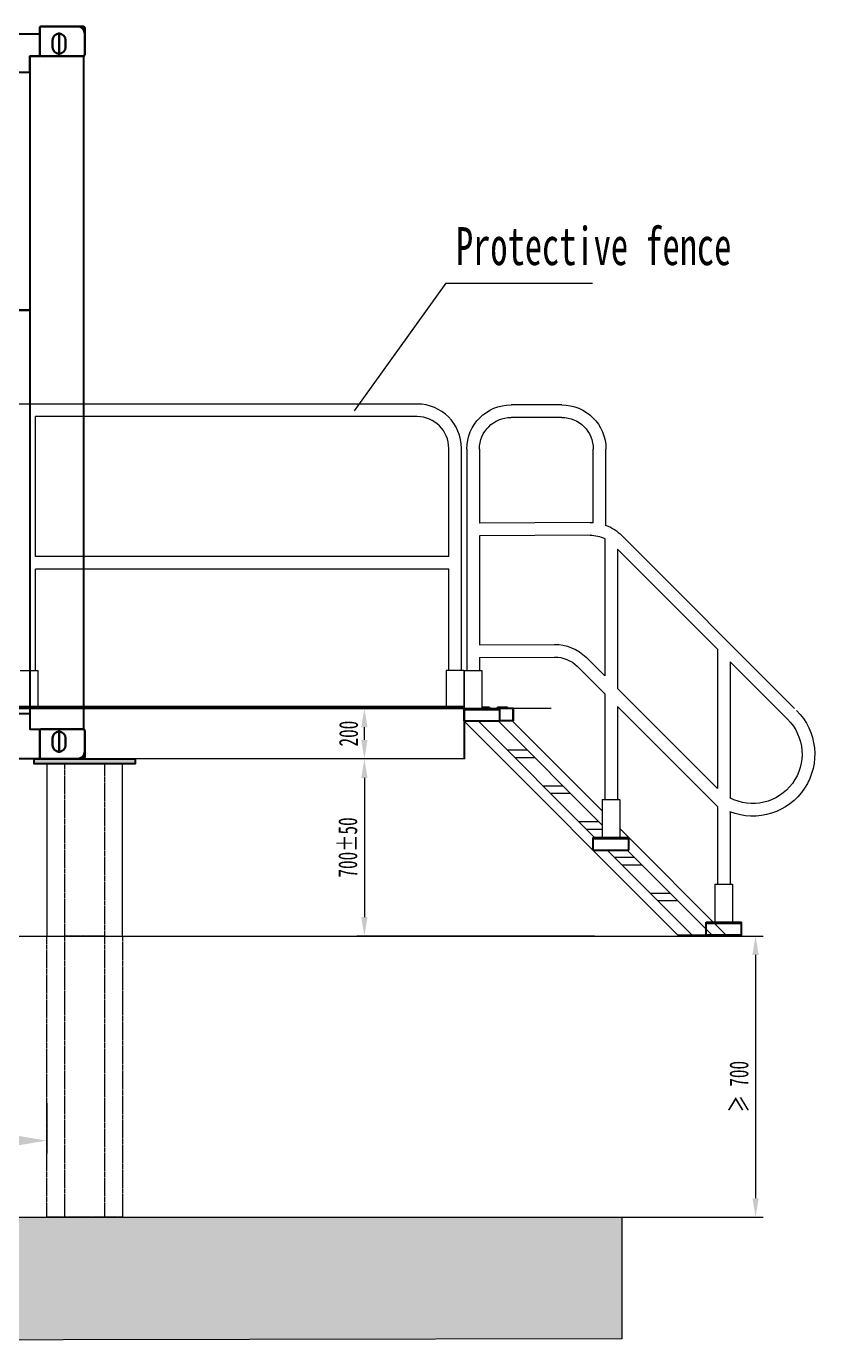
# Model space of a CAD drawing. Header units: millimetres. Extents: x 55614 to 110757, y -66981 to -47484.
# Drawn here: x 94298 to 97438, y -60617 to -55409 of the extents above; entities that cross this region are included whole.
import ezdxf

# ---------------------------------------------------------------- set-up
doc = ezdxf.new("R2010")
doc.units = ezdxf.units.MM
doc.linetypes.add('AM_ISO02W050', pattern=[7.5, 6, -1.5])
doc.layers.get('0').update_dxf_attribs({"lineweight": 15})
doc.layers.get('Defpoints').update_dxf_attribs({"lineweight": 15})
for name, color, linetype in [('02___PRT_ALL_AXES', 7, 'Continuous'), ('09_ALL_ROUNDS', 7, 'Continuous'), ('20_ALL_FEATURES', 7, 'Continuous'), ('SB', 43, 'Continuous')]:
    doc.layers.add(name, color=color, linetype=linetype)
doc.layers.add('AM_0', color=7, linetype='Continuous', lineweight=30)
doc.layers.add('THICK', color=7, linetype='Continuous', lineweight=0)
doc.styles.add('TH_GBDIM', font='romans.shx', dxfattribs={"width": 0.8, "bigfont": 'gbcbig.shx'})
doc.styles.add('标准', font='simsun.ttc', dxfattribs={"width": 0.667})
doc.dimstyles.new('TH_GBDIM', dxfattribs={"dimscale": 42, "dimtxt": 3, "dimasz": 3, "dimexe": 1.2, "dimexo": 0, "dimgap": 1, "dimtad": 1, "dimdec": 1, "dimlfac": -1.5, "dimdsep": 46, "dimtxsty": 'TH_GBDIM', "dimcen": 2.5, "dimclrd": 130, "dimclre": 130, "dimclrt": 3, "dimadec": 0, "dimazin": 2, "dimtfac": 0.714286, "dimtdec": 1, "dimtmove": 0, "dimatfit": 3, "dimfxl": 1, "dimtolj": 1, "dimtzin": 0, "dimlwd": -1, "dimlwe": -1, "dimarcsym": 0})

# ---------------------------------------------------------------- blocks, each defined once
blk = doc.blocks.new('*D1389')
at = {"color": 130, "ltscale": 2}
for p, q in [((96028.4, -58305.3), (95604.1, -58305.3)), ((95634.1, -58380.3), (95634.1, -58930.3)), ((96543.5, -59005.3), (95604.1, -59005.3))]:
    blk.add_line(p, q, dxfattribs=at)
at = {"color": 130}
for points in [[(95646.6, -58380.3), (95621.6, -58380.3), (95634.1, -58305.3)], [(95621.6, -58930.3), (95646.6, -58930.3), (95634.1, -59005.3)]]:
    blk.add_solid(points, dxfattribs=at)
at = {"layer": 'Defpoints', "color": 0}
for p in [(96028.4, -58305.3), (95634.1, -59005.3), (96543.5, -59005.3)]:
    blk.add_point(p, dxfattribs=at)
at = {"color": 3, "insert": (95568.7, -58655.3), "char_height": 75, "attachment_point": 5, "rotation": 90, "style": '标准'}
blk.add_mtext('\\A1;\\A1;700±50', dxfattribs=at)
blk = doc.blocks.new('*D1390')
at = {"color": 130, "ltscale": 2}
for p, q in [((96214.2, -59005.3), (97210.6, -59005.3)), ((97180.6, -59080.3), (97180.6, -60041.7)), ((96214.2, -60116.7), (97210.6, -60116.7))]:
    blk.add_line(p, q, dxfattribs=at)
at = {"color": 130}
for points in [[(97193.1, -59080.3), (97168.1, -59080.3), (97180.6, -59005.3)], [(97168.1, -60041.7), (97193.1, -60041.7), (97180.6, -60116.7)]]:
    blk.add_solid(points, dxfattribs=at)
at = {"layer": 'Defpoints', "color": 0}
for p in [(96214.2, -59005.3), (96214.2, -60116.7), (97180.6, -60116.7)]:
    blk.add_point(p, dxfattribs=at)
at = {"color": 3, "insert": (97115.7, -59601.1), "char_height": 75, "attachment_point": 5, "rotation": 90, "style": '标准'}
blk.add_mtext('\\A1;≥ 700', dxfattribs=at)
blk = doc.blocks.new('*D1391')
at = {"color": 130, "ltscale": 2}
for p, q in [((96028.4, -58105.2), (95604.1, -58105.2)), ((95634.1, -58230.3), (95634.1, -58180.2)), ((96028.4, -58305.3), (95604.1, -58305.3))]:
    blk.add_line(p, q, dxfattribs=at)
at = {"color": 130}
for points in [[(95646.6, -58180.2), (95621.6, -58180.2), (95634.1, -58105.2)], [(95621.6, -58230.3), (95646.6, -58230.3), (95634.1, -58305.3)]]:
    blk.add_solid(points, dxfattribs=at)
at = {"layer": 'Defpoints', "color": 0}
for p in [(95634.1, -58105.2), (96028.4, -58105.2), (96028.4, -58305.3)]:
    blk.add_point(p, dxfattribs=at)
at = {"color": 3, "insert": (95571.6, -58205.2), "char_height": 75, "attachment_point": 5, "rotation": 90, "style": '标准'}
blk.add_mtext('\\A1;\\A1;200', dxfattribs=at)
blk = doc.blocks.new('*D1412')
at = {"color": 130}
for p, q in [((93578.4, -59605.3), (93578.4, -59864.5)), ((94378.4, -59665.9), (94378.4, -59864.5)), ((93704.4, -59814.1), (94252.4, -59814.1))]:
    blk.add_line(p, q, dxfattribs=at)
for points in [[(93704.4, -59793.1), (93704.4, -59835.1), (93578.4, -59814.1)], [(94252.4, -59835.1), (94252.4, -59793.1), (94378.4, -59814.1)]]:
    blk.add_solid(points, dxfattribs=at)
at = {"layer": 'Defpoints', "color": 0}
for p in [(93578.4, -59605.3), (94378.4, -59665.9), (94378.4, -59814.1)]:
    blk.add_point(p, dxfattribs=at)
at = {"color": 3, "insert": (93978.4, -59709.1), "char_height": 126, "attachment_point": 5, "style": '标准'}
blk.add_mtext('\\A1;\\A1;800', dxfattribs=at)
blk = doc.blocks.new('gfdgdsg')
at = {"color": 7, "linetype": 'Continuous'}
for p, q in [((565682.9, -304354.5), (565882.9, -304354.5)), ((565682.9, -304404.5), (565882.9, -304404.5)), ((565507.9, -304832.7), (565507.9, -304529.5)), ((565557.9, -304821.7), (565557.9, -304529.5)), ((566007.9, -304529.5), (566007.9, -304823)), ((566057.9, -304529.5), (566057.9, -305404.5)), ((566057.9, -304529.5), (566057.9, -305404.5)), ((565570.3, -304820.1), (566007.9, -304823)), ((564762.3, -305554.5), (565445.4, -304871.4)), ((565512.8, -304884.2), (565512.8, -305426.2)), ((565570, -304870.1), (566007.9, -304873)), ((566007.9, -304873), (566007.9, -305303.6)), ((565067.3, -305320.1), (565462.8, -304924.7)), ((565462.8, -304924.7), (565462.8, -305476.2)), ((566007.9, -305303.6), (565711.1, -305301.6)), ((565067.3, -305320.1), (565067.3, -305871.7)), ((565586.2, -305352.8), (565512.8, -305426.2)), ((566007.9, -305353.6), (565710.7, -305351.6)), ((566007.9, -305353.6), (566007.9, -305404.5)), ((564789.7, -305597.8), (565017.3, -305370.1)), ((565017.3, -305370.1), (565017.3, -305908.8)), ((565621.5, -305388.2), (565512.8, -305496.9)), ((565997.9, -305404.5), (565997.9, -305554.5)), ((566067.9, -305404.5), (565997.9, -305404.5)), ((566067.9, -305404.5), (566067.9, -305554.5)), ((566067.9, -305404.5), (566067.9, -305554.5)), ((565462.8, -305476.2), (565067.3, -305871.7)), ((565512.8, -305496.9), (565512.8, -305914.7)), ((565462.8, -305546.9), (565067.3, -305942.4)), ((565462.8, -305546.9), (565462.8, -305914.7)), ((565872.9, -305558.5), (565872.9, -305604.5)), ((565876.9, -305554.5), (565876.9, -305557.5)), ((565876.9, -305558.5), (565876.9, -305600.5)), ((565872.9, -305604.5), (565875.9, -305604.5)), ((565898.4, -305719.1), (565820, -305719.1)), ((565868.4, -305749.1), (565790, -305749.1)), ((565757, -305860.5), (565678.6, -305860.5)), ((565452.8, -305914.7), (565452.8, -306064.7)), ((565522.8, -305914.7), (565452.8, -305914.7)), ((565522.8, -305914.7), (565522.8, -306064.7)), ((565727, -305890.5), (565648.6, -305890.5)), ((565017.3, -305963.6), (565017.3, -306249.5)), ((565067.3, -305942.4), (565067.3, -306249.5)), ((565585.6, -306031.9), (565522.8, -306031.9)), ((565615.6, -306001.9), (565537.2, -306001.9)), ((565474.2, -306143.3), (565395.7, -306143.3)), ((565444.2, -306173.3), (565365.7, -306173.3)), ((565007.3, -306249.5), (565007.3, -306399.5)), ((565077.3, -306249.5), (565007.3, -306249.5)), ((565077.3, -306249.5), (565077.3, -306399.5)), ((565332.8, -306284.8), (565254.3, -306284.8)), ((565302.8, -306314.8), (565224.3, -306314.8)), ((564972.3, -306449.5), (564972.3, -306454.5)), ((565224.6, -306449.5), (564972.3, -306449.5)), ((564972.3, -306454.5), (565219.6, -306454.5))]:
    blk.add_line(p, q, dxfattribs=at)
at = {"color": 3, "linetype": 'Continuous'}
for p, q in [((565875.9, -305558.5), (565875.9, -305604.5)), ((565219.6, -306454.5), (566069.6, -305604.5)), ((565522.8, -305959.7), (565878, -305604.5)), ((565522.8, -306016.3), (565934.6, -305604.5)), ((565552.8, -306064.7), (566013, -305604.5)), ((565927.9, -305604.5), (565880.9, -305604.5)), ((565028, -306454.5), (565452.8, -306029.7)), ((565084.6, -306454.5), (565424.4, -306114.7)), ((565163, -306454.5), (565502.8, -306114.7))]:
    blk.add_line(p, q, dxfattribs=at)
at = {"color": 7, "linetype": 'Continuous'}
for centre, radius, start, end in [((565682.9, -304529.5), 175, 90, 180), ((565882.9, -304529.5), 175, 0, 90), ((565682.9, -304529.5), 125, 90, 180), ((565882.9, -304529.5), 125, 0, 90), ((565569.2, -304995.1), 175, 110.6584, 135), ((565569.2, -304995.1), 175, 89.6188, 93.7114), ((565569.2, -304995.1), 125, 89.6188, 116.9307), ((565709.9, -305476.6), 175, 89.6188, 135), ((565709.9, -305476.6), 125, 89.6188, 135), ((564927.6, -305735.7), 245, 135, 291.5182), ((565876.9, -305558.5), 4, 90, 180), ((564927.6, -305735.7), 195, 135, 297.5756)]:
    blk.add_arc(centre, radius, start, end, dxfattribs=at)
at = {"color": 3, "linetype": 'Continuous'}
blk.add_arc((565876.9, -305558.5), 1, 90, 180, dxfattribs=at)
at = {"layer": '02___PRT_ALL_AXES', "color": 7, "linetype": 'Continuous'}
for p, q in [((565895.4, -305554.5), (565895.4, -305553.5)), ((565910.4, -305554.5), (565910.4, -305553.5)), ((565927.9, -305604.5), (565927.9, -305554.5)), ((566067.9, -305554.5), (565927.9, -305554.5)), ((566067.9, -305558.5), (565927.9, -305558.5)), ((565936.9, -305554.5), (565936.9, -305553.5)), ((565938.4, -305554.5), (565938.4, -305553.5)), ((565966.2, -305554.5), (565966.2, -305553.5)), ((565981.2, -305554.5), (565981.2, -305553.5)), ((566067.9, -305604.5), (566067.9, -305554.5)), ((566067.9, -305604.5), (566067.9, -305554.5)), ((566067.9, -305604.5), (565927.9, -305604.5)), ((565417.8, -306114.7), (565417.8, -306064.7)), ((565557.8, -306064.7), (565417.8, -306064.7)), ((565557.8, -306068.7), (565417.8, -306068.7)), ((565557.8, -306114.7), (565557.8, -306064.7)), ((565557.8, -306114.7), (565417.8, -306114.7)), ((564972.3, -306449.5), (564972.3, -306399.5)), ((565112.3, -306399.5), (564972.3, -306399.5)), ((565112.3, -306403.5), (564972.3, -306403.5)), ((565112.3, -306449.5), (565112.3, -306399.5)), ((565112.3, -306449.5), (564972.3, -306449.5))]:
    blk.add_line(p, q, dxfattribs=at)
at = {"layer": '09_ALL_ROUNDS', "color": 7, "linetype": 'Continuous'}
for p, q in [((565897.5, -305551.5), (565908.4, -305551.5)), ((565908.4, -305551.5), (565934.9, -305551.5)), ((565934.9, -305551.5), (565936.4, -305551.5)), ((565968.2, -305551.5), (565979.2, -305551.5)), ((565979.2, -305551.5), (565997.9, -305551.5))]:
    blk.add_line(p, q, dxfattribs=at)
for centre, start, end in [((565897.4, -305553.5), 90, 180), ((565908.4, -305553.5), 0, 90), ((565934.9, -305553.5), 0, 90), ((565936.4, -305553.5), 0, 90), ((565968.2, -305553.5), 90, 180), ((565979.2, -305553.5), 0, 90)]:
    blk.add_arc(centre, 2, start, end, dxfattribs=at)
at = {"layer": '20_ALL_FEATURES', "color": 7, "linetype": 'Continuous'}
for p, q in [((565872.9, -305604.5), (565872.9, -305554.5)), ((565872.9, -305554.5), (565927.9, -305554.5)), ((565872.9, -305604.5), (565927.9, -305604.5))]:
    blk.add_line(p, q, dxfattribs=at)
blk = doc.blocks.new('y65iu76u67u6')
at = {"color": 7, "linetype": 'Continuous'}
for p, q in [((945969.3, -88535.7), (937281.3, -88535.7)), ((945969.3, -88585.7), (944460.3, -88585.7)), ((944460.3, -89138.7), (944460.3, -88585.7)), ((946094.3, -89138.7), (946094.3, -88710.7)), ((946144.3, -89588.7), (946144.3, -88710.7)), ((946094.3, -89138.7), (944460.3, -89138.7)), ((946094.3, -89188.7), (944460.3, -89188.7)), ((944460.3, -89588.7), (944460.3, -89188.7)), ((946094.3, -89588.7), (946094.3, -89188.7)), ((944400.3, -89588.7), (944470.3, -89588.7)), ((944470.3, -89738.7), (944470.3, -89588.7)), ((946154.3, -89588.7), (946084.3, -89588.7)), ((946084.3, -89588.7), (946084.3, -89738.7)), ((946154.3, -89588.7), (946154.3, -89738.7))]:
    blk.add_line(p, q, dxfattribs=at)
for radius in [175, 125]:
    blk.add_arc((945969.3, -88710.7), radius, 0, 90, dxfattribs=at)
at = {"layer": '02___PRT_ALL_AXES', "color": 7, "linetype": 'Continuous'}
blk.add_line((946154.3, -89738.7), (937096.3, -89738.7), dxfattribs=at)
blk = doc.blocks.new('RY76UI67U656')
at = {"layer": 'AM_0'}
for p, q in [((37631, -89127.3), (37631, -89216.3)), ((37631, -91975.3), (37631, -91886.3))]:
    blk.add_line(p, q, dxfattribs=at)
for points in [[(37726.5, -89221.3, 0.414214), (37732.5, -89215.3), (37732.5, -89109.3, 0.414214), (37726.5, -89103.3), (37560.5, -89103.3, 0.414214), (37554.5, -89109.3), (37554.5, -89215.3, 0.414214), (37560.5, -89221.3)], [(37656.5, -89157.3, 1), (37605.5, -89157.3), (37605.5, -89185.8, 1), (37656.5, -89185.8)], [(37726.5, -91881.3, -0.414214), (37732.5, -91887.3), (37732.5, -91993.3, -0.414214), (37726.5, -91999.3), (37560.5, -91999.3, -0.414214), (37554.5, -91993.3), (37554.5, -91887.3, -0.414214), (37560.5, -91881.3)], [(37656.5, -91945.3, -1), (37605.5, -91945.3), (37605.5, -91916.8, -1), (37656.5, -91916.8)]]:
    blk.add_lwpolyline(points, format="xyb", close=True, dxfattribs=at)
for centre, start, end in [((37702.5, -89133.3), 0, 90), ((37702.5, -91969.3), 270, 0)]:
    blk.add_arc(centre, 30, start, end, dxfattribs=at)
at = {"layer": 'THICK', "lineweight": -3}
for points in [[(37515.5, -89284.3), (37515.5, -89221.3), (37554.5, -89221.3), (37554.5, -89134.3), (31852.5, -89134.3), (31852.5, -89221.3), (31828.5, -89221.3), (31828.5, -89284.3)], [(37728.5, -89221.3), (37515.5, -89221.3), (37515.5, -91881.3), (37728.5, -91881.3)], [(37515.5, -91819.3), (37515.5, -91881.3), (37554.5, -91881.3), (37554.5, -91999.3), (31852.5, -91999.3), (31852.5, -91881.3), (31828.5, -91881.3), (31828.5, -91819.3)]]:
    blk.add_lwpolyline(points, close=True, dxfattribs=at)
blk.add_lwpolyline([(37436, -90224.5), (37515.5, -90224.5), (37515.5, -90226), (37436.3, -90226)], dxfattribs=at)

msp = doc.modelspace()

# ---------------------------------------------------------------- hatches: boundary and pattern name
at = {"lineweight": 25}
h = msp.add_hatch(color=1, dxfattribs=at)
h.dxf.hatch_style = 1
h.paths.add_polyline_path([(94328.381, -58305.26), (94728.418, -58305.26), (94728.418, -58325.272), (94328.381, -58325.272)])
h = msp.add_hatch()
h.set_pattern_fill('CONCRE', color=256, scale=10)
h.set_pattern_definition([(0, (-4141, -30622.47), (254, 254), [31.75, -222.25]), (90, (-4141, -30622.47), (-254, 254), [31.75, -222.25]), (135, (-4109.25, -30622.47), (-254, 0), [44.9013, -314.309]), (0, (-4109.25, -30479.6), (254, 254), [31.75, -222.25]), (45, (-4093.37, -30495.47), (0, 254), [22.4506, -336.7596]), (135, (-4093.37, -30495.47), (-254, 0), [22.4506, -336.7596]), (0, (-4014, -30416.1), (254, 254), [44.9013, -209.0987]), (45, (-4014, -30416.1), (0, 254), [31.75, -327.46025]), (135, (-3969.1, -30416.1), (-254, 0), [31.75, -327.46025]), (90, (-3966.37, -30558.97), (-254, 254), [31.75, -222.25]), (45, (-3966.37, -30558.97), (0, 254), [22.4506, -336.7596]), (135, (-3950.5, -30543.1), (-254, 0), [22.4506, -336.7596]), (0, (-4109.25, -30558.97), (254, 254), [15.875, -212.725]), (0, (-3918.75, -30495.47), (254, 254), [15.875, -212.725]), (90, (-3998.12, -30463.72), (-254, 254), [15.875, -212.725]), (135, (-3966.37, -30606.6), (-254, 0), [22.4506, -336.7596]), (135, (-4077.5, -30431.97), (-254, 0), [22.4506, -336.7596]), (45, (-4021.93, -30539.13), (0, 254), [22.4506, -336.7596]), (90, (-4053.68, -30590.72), (-254, 254), [3.96875, -250.03125]), (90, (-4041.78, -30483.57), (-254, 254), [3.96875, -250.03125]), (90, (-3922.72, -30439.9), (-254, 254), [3.96875, -250.03125]), (90, (-3918.75, -30574.85), (-254, 254), [3.96875, -250.03125])])
h.paths.add_polyline_path([(86346.522, -60116.75), (96652.173, -60116.738), (96652.228, -60597.508), (86346.522, -60616.775)])

# ---------------------------------------------------------------- linework, layer by layer
at = {"color": 0}
for p, q in [((94200.832, -58105.235), (96372.588, -58105.235)), ((96652.228, -60116.762), (96652.228, -60597.508))]:
    msp.add_line(p, q, dxfattribs=at)
at = {"color": 0, "lineweight": 25}
for p, q in [((96028.368, -58105.235), (96028.368, -58305.26)), ((96028.379, -58105.546), (96028.368, -58305.571))]:
    msp.add_line(p, q, dxfattribs=at)
msp.add_line((85327.63, -59005.26), (97097.387, -59005.26))
for points in [[(86970.368, -58105.235), (96028.951, -58105.546), (96028.368, -58305.26), (86970.368, -58305.26)], [(86346.522, -60116.75), (96652.173, -60116.738), (96652.228, -60597.508), (86346.522, -60616.775)]]:
    msp.add_lwpolyline(points, close=True)
at = {"color": 6, "lineweight": 25}
msp.add_lwpolyline([(86990.368, -58105.235), (96028.951, -58105.235), (96028.951, -58099.199), (86990.368, -58099.199)], close=True, dxfattribs=at)
at = {"color": 1, "lineweight": 25}
msp.add_lwpolyline([(94328.381, -58305.26), (94728.418, -58305.26), (94728.418, -58325.272), (94328.381, -58325.272)], close=True, dxfattribs=at)
at = {"color": 3}
msp.add_lwpolyline([(94678.385, -58325.272), (94378.381, -58325.272), (94378.381, -59005.272), (94678.385, -59005.272)], close=True, dxfattribs=at)
at = {"linetype": 'AM_ISO02W050'}
for points in [[(94608.385, -58325.272), (94448.381, -58325.272), (94448.381, -59005.272), (94608.385, -59005.272)], [(94608.385, -59005.272), (94448.381, -59005.272), (94448.381, -60116.75), (94608.385, -60116.75)]]:
    msp.add_lwpolyline(points, close=True, dxfattribs=at)
at = {"color": 3, "linetype": 'AM_ISO02W050'}
msp.add_lwpolyline([(94678.385, -59005.272), (94678.385, -60116.75), (94378.381, -60116.75), (94378.381, -59005.272)], dxfattribs=at)

# ---------------------------------------------------------------- block references
at = {"layer": 'THICK', "lineweight": -3}
for name, p in [('RY76UI67U656', (56795.929, 33694.033)), ('y65iu76u67u6', (-850126.492, 31633.455))]:
    msp.add_blockref(name, p, dxfattribs=at)
at = {"layer": 'THICK', "xscale": -1}
msp.add_blockref('gfdgdsg', (662096.9, 247449.232), dxfattribs=at)

# ---------------------------------------------------------------- texts
at = {"layer": 'SB', "color": 1, "ltscale": 20, "insert": (95995.924, -56203.044), "char_height": 150, "attachment_point": 1, "style": '标准', "bg_fill": 2}
msp.add_mtext('Protective fence', dxfattribs=at)

# ---------------------------------------------------------------- dimensions: what is measured, and where the dimension line sits
at = {"ltscale": 2}
for base, p1, p2, text, picture, middle in [((95634.115, -58105.235), (96028.368, -58305.26), (96028.368, -58105.235), '\\A1;<>', '*D1391', (95634.115, -58205.248)), ((97180.552, -60116.738), (96214.178, -59005.26), (96214.178, -60116.738), '≥ 700', '*D1390', (97180.552, -59601.102))]:
    dim = msp.add_linear_dim(base=base, p1=p1, p2=p2, angle=90, text=text, dimstyle='TH_GBDIM', override={"dimscale": 25, "dimtxsty": '标准'}, dxfattribs=at)
    dim.commit()
    dim.dimension.update_dxf_attribs({"geometry": picture, "text_midpoint": middle, "dimtype": 160})
dim = msp.add_linear_dim(base=(95634.115, -59005.26), p1=(96028.368, -58305.26), p2=(96543.499, -59005.26), angle=90, text='\\A1;<>±50', dimstyle='TH_GBDIM', override={"dimscale": 25, "dimtxsty": '标准'}, dxfattribs=at)
dim.commit()
dim.dimension.update_dxf_attribs({"geometry": '*D1389', "text_midpoint": (95568.682, -58655.26)})
dim = msp.add_linear_dim(base=(94378.381, -59814.099), p1=(93578.374, -59605.273), p2=(94378.381, -59665.906), text='\\A1;<>', dimstyle='TH_GBDIM', override={"dimtxsty": '标准'})
dim.commit()
dim.dimension.update_dxf_attribs({"geometry": '*D1412', "text_midpoint": (93978.378, -59709.099)})

# ---------------------------------------------------------------- next in the draw order: linework, layer by layer
at = {"color": 1}
for q in [(95593.742, -56928.615), (96535.324, -56424.796)]:
    msp.add_line((95956.044, -56424.796), q, dxfattribs=at)

doc.saveas('drawing.dxf')
